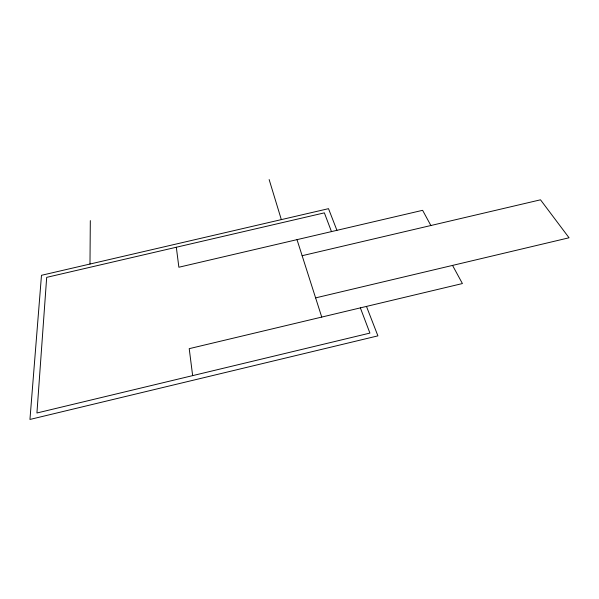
<?xml version="1.0" encoding="UTF-8"?>
<svg xmlns="http://www.w3.org/2000/svg" width="599" height="599" viewBox="0 0 599 599"><rect width="100%" height="100%" fill="white"/><g stroke="black" fill="none" stroke-linecap="round" stroke-linejoin="round"><path stroke-width="0.9" d="M89.985 264.039L90.314 220.612M315.613 297.883L569.05 237.781L540.508 199.811L302.136 255.706M430.876 225.516L422.617 210.316L178.869 267.236L176.323 247.245M452.544 265.409L462.406 283.552L189.217 348.663L192.646 375.625M336.93 230.33L328.514 208.669L41.481 275.3L29.95 419.45L377.909 335.859L366.476 306.418M331.472 231.603L324.366 212.855L46.685 277.359L36.928 412.996L369.912 333.089L360.358 307.871M297.007 239.652L321.745 317.081M269.138 179.55L281.335 219.623"/></g></svg>
